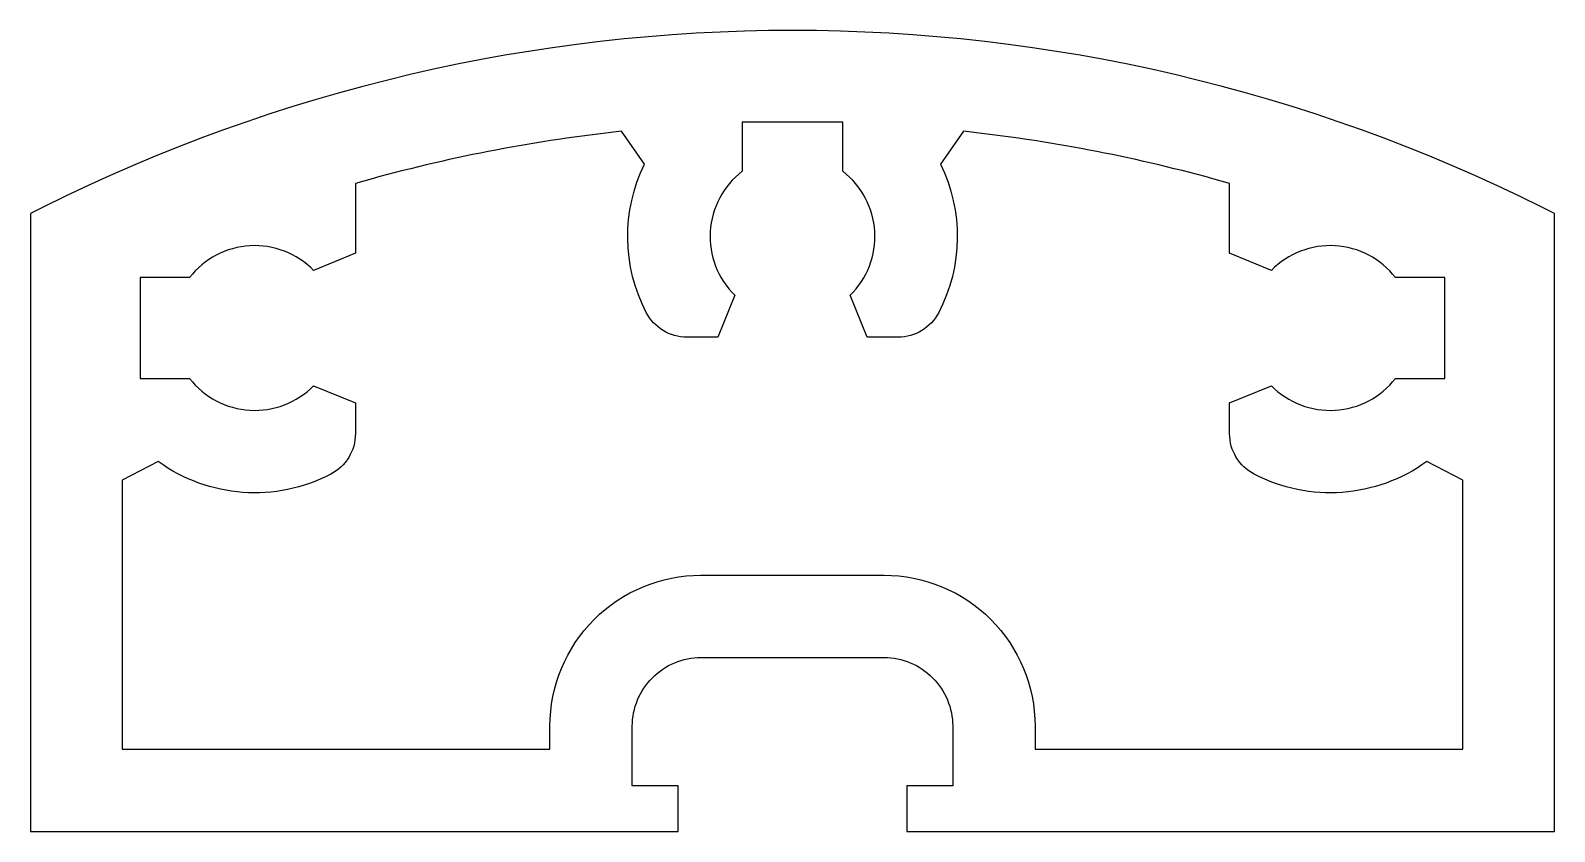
# Model space of a CAD drawing. Extents: x 0 to 33.3, y 16.5 to 34.
import ezdxf

# ---------------------------------------------------------------- set-up
doc = ezdxf.new("R2010")
doc.units = 0
doc.layers.get('0').update_dxf_attribs({"linetype": 'CONTINUOUS'})

msp = doc.modelspace()

# ---------------------------------------------------------------- linework, layer by layer
for points in [[(14.15, 16.5), (14.15, 17.5), (13.15, 17.5), (13.15, 18.8, -0.414214), (14.65, 20.3), (18.65, 20.3, -0.414214), (20.15, 18.8), (20.15, 17.5), (19.15, 17.5), (19.15, 16.5), (33.3, 16.5), (33.3, 30.001), (33.023, 30.14, 0.235774), (0.277, 30.14), (0, 30.001), (0, 16.5)], [(11.35, 18.3), (11.35, 18.8, -0.414214), (14.65, 22.1), (18.65, 22.1, -0.414214), (21.95, 18.8), (21.95, 18.3), (31.3, 18.3), (31.3, 24.176), (30.507, 24.581, -0.283515), (26.738, 24.306, -0.279739), (26.2, 25.193), (26.2, 25.866), (27.115, 26.24, 0.455203), (29.825, 26.4), (30.9, 26.4), (30.9, 28.6), (29.825, 28.6, 0.455203), (27.115, 28.76), (26.2, 29.134), (26.2, 30.66), (25.832, 30.761, 0.040054), (20.387, 31.798), (19.884, 31.081, -0.237959), (19.844, 27.838, -0.279739), (18.957, 27.3), (18.284, 27.3), (17.91, 28.215, 0.455203), (17.75, 30.925), (17.75, 32), (15.55, 32), (15.55, 30.925, 0.455203), (15.39, 28.215), (15.016, 27.3), (14.343, 27.3, -0.279739), (13.456, 27.838, -0.237959), (13.416, 31.081), (12.913, 31.798, 0.040054), (7.468, 30.761), (7.1, 30.66), (7.1, 29.134), (6.185, 28.76, 0.455203), (3.475, 28.6), (2.4, 28.6), (2.4, 26.4), (3.475, 26.4, 0.455203), (6.185, 26.24), (7.1, 25.866), (7.1, 25.193, -0.279739), (6.562, 24.306, -0.283515), (2.793, 24.581), (2, 24.176), (2, 18.3)]]:
    msp.add_lwpolyline(points, format="xyb", close=True)

doc.saveas('drawing.dxf')
